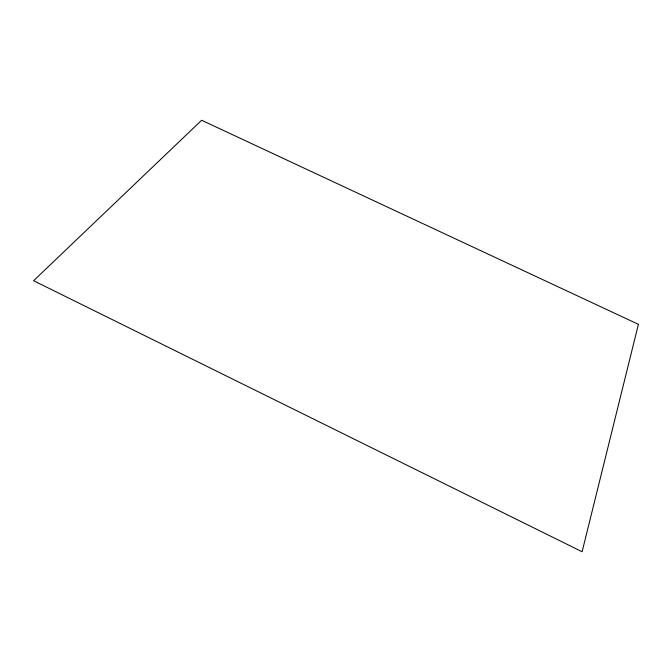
<?xml version="1.0" encoding="UTF-8"?>
<svg xmlns="http://www.w3.org/2000/svg" width="672" height="672" viewBox="0 0 672 672"><rect width="100%" height="100%" fill="white"/><g stroke="black" fill="none" stroke-linecap="round" stroke-linejoin="round"><path stroke-width="1.01" d="M638.4 324.341L582.112 551.746L33.6 280.728L201.634 120.254L638.4 324.341"/></g></svg>
